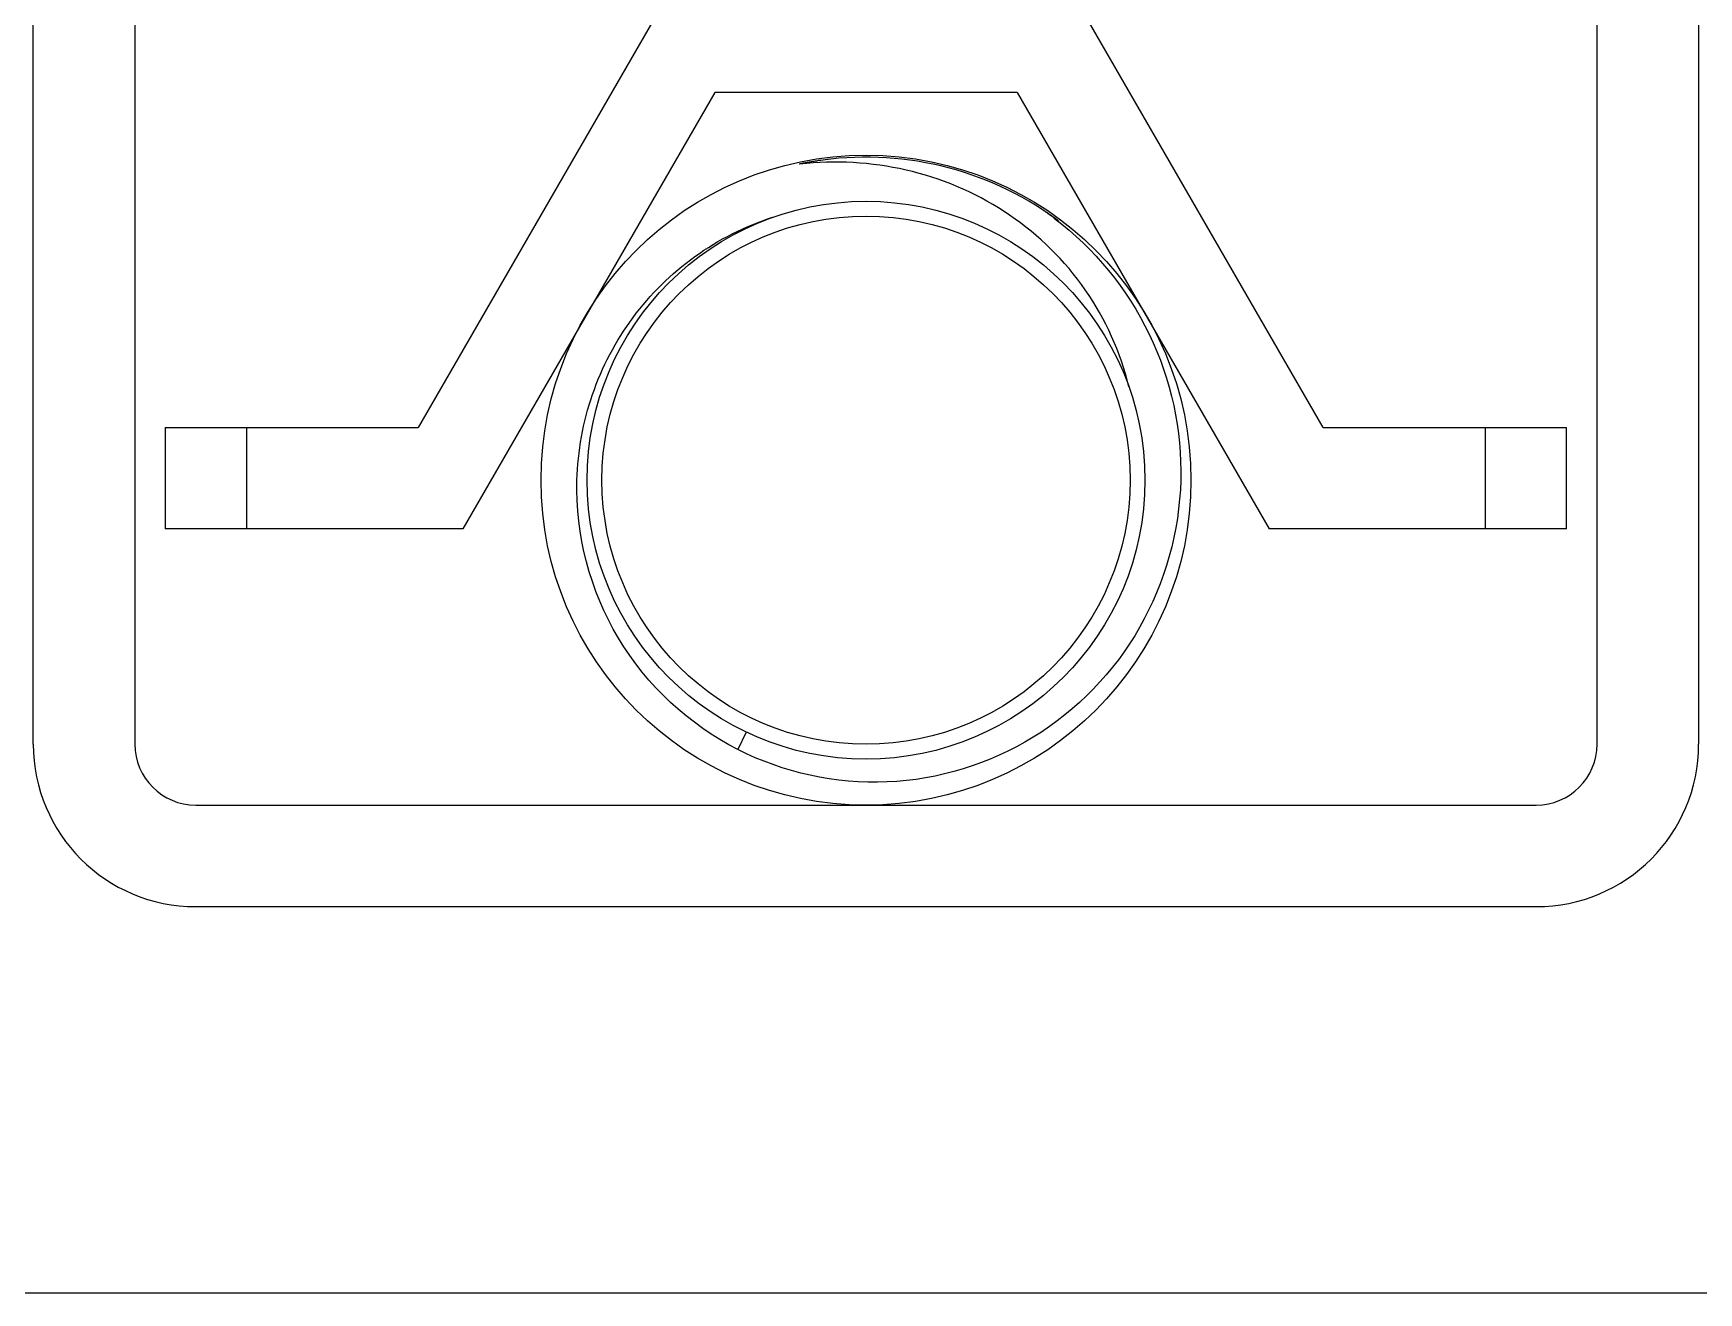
# Model space of a CAD drawing. Header units: inches. Extents: x -1293886 to -986005, y -15154 to 203628.
# Drawn here: x -1246959.6 to -1246761.1, y 86665.3 to 86815.3 of the extents above; entities that cross this region are included whole.
import ezdxf

# ---------------------------------------------------------------- set-up
doc = ezdxf.new("R2010")
doc.units = ezdxf.units.IN
doc.header["$LTSCALE"] = 100
doc.header["$MEASUREMENT"] = 0
doc.layers.add('W_DIM', color=4, linetype='Continuous')

# ---------------------------------------------------------------- blocks, each defined once
blk = doc.blocks.new('1111')
at = {"layer": 'W_DIM', "color": 7}
for p, q in [((-2286445.24, 1711231.33), (-2286445.24, 1711391.08)), ((-2286433.14, 1711391.08), (-2286433.14, 1711231.33)), ((-2286258.87, 1711231.33), (-2286258.87, 1711391.08)), ((-2286246.77, 1711391.08), (-2286246.77, 1711231.33)), ((-2286369.47, 1711320.88), (-2286399.37, 1711269.08)), ((-2286291.52, 1711269.08), (-2286321.42, 1711320.88)), ((-2286364.03, 1711308.98), (-2286394.05, 1711256.98)), ((-2286327.98, 1711308.98), (-2286364.03, 1711308.98)), ((-2286327.98, 1711308.98), (-2286297.96, 1711256.98)), ((-2286323.65, 1711294.07), (-2286323.58, 1711294.01)), ((-2286323.58, 1711294.01), (-2286323.53, 1711293.98)), ((-2286323.08, 1711293.7), (-2286323.02, 1711293.66)), ((-2286429.51, 1711269.08), (-2286429.51, 1711256.98)), ((-2286429.51, 1711269.08), (-2286399.37, 1711269.08)), ((-2286419.83, 1711269.08), (-2286419.83, 1711256.98)), ((-2286291.52, 1711269.08), (-2286262.5, 1711269.08)), ((-2286272.18, 1711256.98), (-2286272.18, 1711269.08)), ((-2286262.5, 1711256.98), (-2286262.5, 1711269.08)), ((-2286394.05, 1711256.98), (-2286429.51, 1711256.98)), ((-2286262.5, 1711256.98), (-2286297.96, 1711256.98)), ((-2286360.29, 1711232.77), (-2286361.28, 1711230.69)), ((-2286425.88, 1711224.06), (-2286390.72, 1711224.06)), ((-2286390.72, 1711224.06), (-2286266.13, 1711224.06)), ((-2286383.74, 1711211.96), (-2286425.88, 1711211.96)), ((-2286266.13, 1711211.96), (-2286383.74, 1711211.96)), ((-2286687.29, 1711165.97), (-2286004.72, 1711165.97))]:
    blk.add_line(p, q, dxfattribs=at)
for radius in [38.73, 33.24, 31.47]:
    blk.add_circle((-2286346, 1711262.79), radius, dxfattribs=at)
for centre, radius, start, end in [((-2286346, 1711262.79), 38.49, 56.9142, 101.9142), ((-2286346.04, 1711262.95), 38.33, 100.9605, 101.914), ((-2286349.63, 1711262.52), 38.18, 95.2242, 96.5024), ((-2286346.02, 1711262.84), 38.43, 99.6229, 100.9604), ((-2286346, 1711262.72), 38.56, 96.4409, 99.6221), ((-2286346.72, 1711263.47), 38.32, 54.7563, 55.46), ((-2286345.92, 1711262.92), 38.33, 56.1178, 56.914), ((-2286346.77, 1711263.4), 38.41, 52.9894, 54.7559), ((-2286345.96, 1711262.86), 38.4, 55.3635, 56.1178), ((-2286346.02, 1711262.78), 38.5, 53.431, 55.363), ((-2286425.88, 1711231.33), 19.36, 180, 270), ((-2286425.88, 1711231.33), 7.26, 180, 270), ((-2286266.13, 1711231.33), 19.36, 270, 0), ((-2286266.13, 1711231.33), 7.26, 270, 0)]:
    blk.add_arc(centre, radius, start, end, dxfattribs=at)
for points, knots in [([(-2286314.68, 1711273.92), (-2286315.65, 1711278.03), (-2286319.22, 1711285.94), (-2286328.46, 1711295), (-2286340.27, 1711300.27), (-2286348.89, 1711300.92), (-2286353.1, 1711300.53)], [0, 0, 0, 0, 0.249705, 0.499631, 0.74973, 1, 1, 1, 1]), ([(-2286380.45, 1711262.79), (-2286380.35, 1711266.25), (-2286379.1, 1711273.17), (-2286374.2, 1711282.48), (-2286366.71, 1711289.88), (-2286360.42, 1711293.06), (-2286357.13, 1711294.12)], [0, 0, 0, 0, 0.250031, 0.500035, 0.750022, 1, 1, 1, 1]), ([(-2286323.53, 1711293.98), (-2286318.8, 1711290.38), (-2286310.93, 1711280.84), (-2286308.34, 1711268.72), (-2286308.49, 1711262.79)], [0, 0, 0, 0, 0.500074, 1, 1, 1, 1]), ([(-2286361.28, 1711230.69), (-2286367.06, 1711233.64), (-2286377.18, 1711242.96), (-2286380.63, 1711256.31), (-2286380.45, 1711262.79)], [0, 0, 0, 0, 0.500109, 1, 1, 1, 1]), ([(-2286308.49, 1711262.79), (-2286308.65, 1711256.72), (-2286312.04, 1711244.45), (-2286325.25, 1711230.83), (-2286343.38, 1711225.21), (-2286355.87, 1711227.94), (-2286361.28, 1711230.69)], [0, 0, 0, 0, 0.250101, 0.50014, 0.750107, 1, 1, 1, 1])]:
    blk.add_open_spline(points, degree=3, knots=knots, dxfattribs=at)

msp = doc.modelspace()

# ---------------------------------------------------------------- block references
at = {"layer": 'W_DIM'}
msp.add_blockref('1111', (1039485.65, -1624500.72), dxfattribs=at)

doc.saveas('drawing.dxf')
